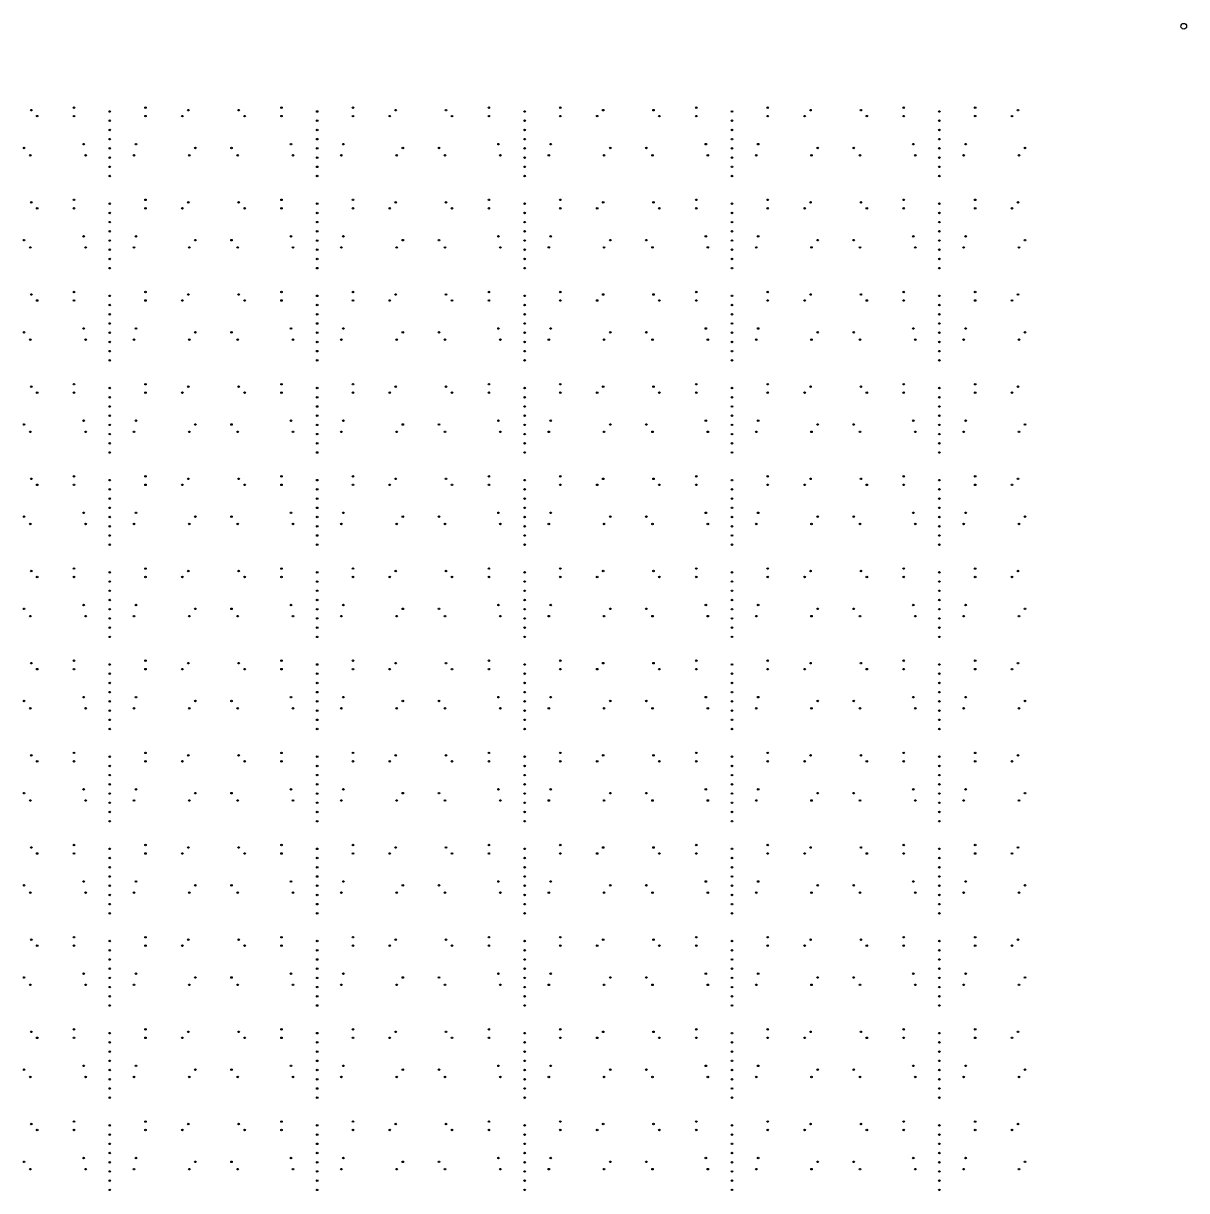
# Model space of a CAD drawing. Extents: x 50 to 173, y 50 to 173.
# Drawn here: x 112.1 to 172.6, y 111.9 to 172.6 of the extents above; entities that cross this region are included whole.
import ezdxf

# ---------------------------------------------------------------- set-up
doc = ezdxf.new("R2010")
doc.units = 0

msp = doc.modelspace()

# ---------------------------------------------------------------- linework, layer by layer
at = {"layer": '4H'}
msp.add_circle((172.4, 172.4), 0.15, dxfattribs=at)
at = {"layer": 'PET'}
for centre in [(114.733, 168.165), (118.446, 168.165), (125.511, 168.165), (129.224, 168.165), (136.29, 168.165), (140.002, 168.165), (147.068, 168.165), (150.781, 168.165), (157.847, 168.165), (161.559, 168.165), (112.508, 168.037), (112.817, 167.728), (114.733, 167.728), (116.589, 167.968), (116.589, 167.489), (118.446, 167.728), (120.362, 167.728), (120.671, 168.037), (123.286, 168.037), (123.595, 167.728), (125.511, 167.728), (127.368, 167.968), (127.368, 167.489), (129.224, 167.728), (131.14, 167.728), (131.449, 168.037), (134.065, 168.037), (134.374, 167.728), (136.29, 167.728), (138.146, 167.968), (138.146, 167.489), (140.002, 167.728), (141.919, 167.728), (142.228, 168.037), (144.843, 168.037), (145.152, 167.728), (147.068, 167.728), (148.925, 167.968), (148.925, 167.489), (150.781, 167.728), (152.697, 167.728), (153.006, 168.037), (155.621, 168.037), (155.931, 167.728), (157.847, 167.728), (159.703, 167.968), (159.703, 167.489), (161.559, 167.728), (163.475, 167.728), (163.785, 168.037), (116.589, 167.01), (127.368, 167.01), (138.146, 167.01), (148.925, 167.01), (159.703, 167.01), (115.23, 166.27), (116.589, 166.531), (117.949, 166.27), (126.008, 166.27), (127.368, 166.531), (128.727, 166.27), (136.787, 166.27), (138.146, 166.531), (139.505, 166.27), (147.565, 166.27), (148.925, 166.531), (150.284, 166.27), (158.344, 166.27), (159.703, 166.531), (161.062, 166.27), (112.138, 166.073), (112.457, 165.692), (115.332, 165.692), (116.589, 166.052), (117.847, 165.692), (120.721, 165.692), (121.04, 166.073), (122.916, 166.073), (123.236, 165.692), (126.11, 165.692), (127.368, 166.052), (128.625, 165.692), (131.499, 165.692), (131.819, 166.073), (133.695, 166.073), (134.014, 165.692), (136.889, 165.692), (138.146, 166.052), (139.404, 165.692), (142.278, 165.692), (142.597, 166.073), (144.473, 166.073), (144.793, 165.692), (147.667, 165.692), (148.925, 166.052), (150.182, 165.692), (153.056, 165.692), (153.376, 166.073), (155.252, 166.073), (155.571, 165.692), (158.446, 165.692), (159.703, 166.052), (160.96, 165.692), (163.835, 165.692), (164.154, 166.073), (116.589, 165.572), (116.589, 165.093), (127.368, 165.572), (127.368, 165.093), (138.146, 165.572), (138.146, 165.093), (148.925, 165.572), (148.925, 165.093), (159.703, 165.572), (159.703, 165.093), (116.589, 164.614), (127.368, 164.614), (138.146, 164.614), (148.925, 164.614), (159.703, 164.614), (112.508, 163.247), (114.733, 163.375), (118.446, 163.375), (120.671, 163.247), (123.286, 163.247), (125.511, 163.375), (129.224, 163.375), (131.449, 163.247), (134.065, 163.247), (136.29, 163.375), (140.002, 163.375), (142.228, 163.247), (144.843, 163.247), (147.068, 163.375), (150.781, 163.375), (153.006, 163.247), (155.621, 163.247), (157.847, 163.375), (161.559, 163.375), (163.785, 163.247), (112.817, 162.938), (114.733, 162.938), (116.589, 163.177), (116.589, 162.698), (118.446, 162.938), (120.362, 162.938), (123.595, 162.938), (125.511, 162.938), (127.368, 163.177), (127.368, 162.698), (129.224, 162.938), (131.14, 162.938), (134.374, 162.938), (136.29, 162.938), (138.146, 163.177), (138.146, 162.698), (140.002, 162.938), (141.919, 162.938), (145.152, 162.938), (147.068, 162.938), (148.925, 163.177), (148.925, 162.698), (150.781, 162.938), (152.697, 162.938), (155.931, 162.938), (157.847, 162.938), (159.703, 163.177), (159.703, 162.698), (161.559, 162.938), (163.475, 162.938), (116.589, 162.219), (127.368, 162.219), (138.146, 162.219), (148.925, 162.219), (159.703, 162.219), (115.23, 161.48), (116.589, 161.74), (117.949, 161.48), (126.008, 161.48), (127.368, 161.74), (128.727, 161.48), (136.787, 161.48), (138.146, 161.74), (139.505, 161.48), (147.565, 161.48), (148.925, 161.74), (150.284, 161.48), (158.344, 161.48), (159.703, 161.74), (161.062, 161.48), (112.138, 161.283), (112.457, 160.902), (115.332, 160.902), (116.589, 161.261), (116.589, 160.782), (117.847, 160.902), (120.721, 160.902), (121.04, 161.283), (122.916, 161.283), (123.236, 160.902), (126.11, 160.902), (127.368, 161.261), (127.368, 160.782), (128.625, 160.902), (131.499, 160.902), (131.819, 161.283), (133.695, 161.283), (134.014, 160.902), (136.889, 160.902), (138.146, 161.261), (138.146, 160.782), (139.404, 160.902), (142.278, 160.902), (142.597, 161.283), (144.473, 161.283), (144.793, 160.902), (147.667, 160.902), (148.925, 161.261), (148.925, 160.782), (150.182, 160.902), (153.056, 160.902), (153.376, 161.283), (155.252, 161.283), (155.571, 160.902), (158.446, 160.902), (159.703, 161.261), (159.703, 160.782), (160.96, 160.902), (163.835, 160.902), (164.154, 161.283), (116.589, 160.303), (127.368, 160.303), (138.146, 160.303), (148.925, 160.303), (159.703, 160.303), (116.589, 159.824), (127.368, 159.824), (138.146, 159.824), (148.925, 159.824), (159.703, 159.824), (112.508, 158.456), (114.733, 158.584), (116.589, 158.387), (118.446, 158.584), (120.671, 158.456), (123.286, 158.456), (125.511, 158.584), (127.368, 158.387), (129.224, 158.584), (131.449, 158.456), (134.065, 158.456), (136.29, 158.584), (138.146, 158.387), (140.002, 158.584), (142.228, 158.456), (144.843, 158.456), (147.068, 158.584), (148.925, 158.387), (150.781, 158.584), (153.006, 158.456), (155.621, 158.456), (157.847, 158.584), (159.703, 158.387), (161.559, 158.584), (163.785, 158.456), (112.817, 158.147), (114.733, 158.147), (116.589, 157.908), (118.446, 158.147), (120.362, 158.147), (123.595, 158.147), (125.511, 158.147), (127.368, 157.908), (129.224, 158.147), (131.14, 158.147), (134.374, 158.147), (136.29, 158.147), (138.146, 157.908), (140.002, 158.147), (141.919, 158.147), (145.152, 158.147), (147.068, 158.147), (148.925, 157.908), (150.781, 158.147), (152.697, 158.147), (155.931, 158.147), (157.847, 158.147), (159.703, 157.908), (161.559, 158.147), (163.475, 158.147), (116.589, 157.429), (127.368, 157.429), (138.146, 157.429), (148.925, 157.429), (159.703, 157.429), (115.23, 156.689), (116.589, 156.95), (117.949, 156.689), (126.008, 156.689), (127.368, 156.95), (128.727, 156.689), (136.787, 156.689), (138.146, 156.95), (139.505, 156.689), (147.565, 156.689), (148.925, 156.95), (150.284, 156.689), (158.344, 156.689), (159.703, 156.95), (161.062, 156.689), (112.138, 156.492), (112.457, 156.111), (115.332, 156.111), (116.589, 156.471), (116.589, 155.992), (117.847, 156.111), (120.721, 156.111), (121.04, 156.492), (122.916, 156.492), (123.236, 156.111), (126.11, 156.111), (127.368, 156.471), (127.368, 155.992), (128.625, 156.111), (131.499, 156.111), (131.819, 156.492), (133.695, 156.492), (134.014, 156.111), (136.889, 156.111), (138.146, 156.471), (138.146, 155.992), (139.404, 156.111), (142.278, 156.111), (142.597, 156.492), (144.473, 156.492), (144.793, 156.111), (147.667, 156.111), (148.925, 156.471), (148.925, 155.992), (150.182, 156.111), (153.056, 156.111), (153.376, 156.492), (155.252, 156.492), (155.571, 156.111), (158.446, 156.111), (159.703, 156.471), (159.703, 155.992), (160.96, 156.111), (163.835, 156.111), (164.154, 156.492), (116.589, 155.513), (127.368, 155.513), (138.146, 155.513), (148.925, 155.513), (159.703, 155.513), (116.589, 155.034), (127.368, 155.034), (138.146, 155.034), (148.925, 155.034), (159.703, 155.034), (112.508, 153.666), (114.733, 153.794), (116.589, 153.596), (118.446, 153.794), (120.671, 153.666), (123.286, 153.666), (125.511, 153.794), (127.368, 153.596), (129.224, 153.794), (131.449, 153.666), (134.065, 153.666), (136.29, 153.794), (138.146, 153.596), (140.002, 153.794), (142.228, 153.666), (144.843, 153.666), (147.068, 153.794), (148.925, 153.596), (150.781, 153.794), (153.006, 153.666), (155.621, 153.666), (157.847, 153.794), (159.703, 153.596), (161.559, 153.794), (163.785, 153.666), (112.817, 153.357), (114.733, 153.357), (116.589, 153.117), (118.446, 153.357), (120.362, 153.357), (123.595, 153.357), (125.511, 153.357), (127.368, 153.117), (129.224, 153.357), (131.14, 153.357), (134.374, 153.357), (136.29, 153.357), (138.146, 153.117), (140.002, 153.357), (141.919, 153.357), (145.152, 153.357), (147.068, 153.357), (148.925, 153.117), (150.781, 153.357), (152.697, 153.357), (155.931, 153.357), (157.847, 153.357), (159.703, 153.117), (161.559, 153.357), (163.475, 153.357), (116.589, 152.638), (127.368, 152.638), (138.146, 152.638), (148.925, 152.638), (159.703, 152.638), (112.138, 151.702), (115.23, 151.899), (116.589, 152.159), (116.589, 151.68), (117.949, 151.899), (121.04, 151.702), (122.916, 151.702), (126.008, 151.899), (127.368, 152.159), (127.368, 151.68), (128.727, 151.899), (131.819, 151.702), (133.695, 151.702), (136.787, 151.899), (138.146, 152.159), (138.146, 151.68), (139.505, 151.899), (142.597, 151.702), (144.473, 151.702), (147.565, 151.899), (148.925, 152.159), (148.925, 151.68), (150.284, 151.899), (153.376, 151.702), (155.252, 151.702), (158.344, 151.899), (159.703, 152.159), (159.703, 151.68), (161.062, 151.899), (164.154, 151.702), (112.457, 151.321), (115.332, 151.321), (116.589, 151.201), (117.847, 151.321), (120.721, 151.321), (123.236, 151.321), (126.11, 151.321), (127.368, 151.201), (128.625, 151.321), (131.499, 151.321), (134.014, 151.321), (136.889, 151.321), (138.146, 151.201), (139.404, 151.321), (142.278, 151.321), (144.793, 151.321), (147.667, 151.321), (148.925, 151.201), (150.182, 151.321), (153.056, 151.321), (155.571, 151.321), (158.446, 151.321), (159.703, 151.201), (160.96, 151.321), (163.835, 151.321), (116.589, 150.722), (127.368, 150.722), (138.146, 150.722), (148.925, 150.722), (159.703, 150.722), (116.589, 150.243), (127.368, 150.243), (138.146, 150.243), (148.925, 150.243), (159.703, 150.243), (112.508, 148.876), (114.733, 149.004), (116.589, 148.806), (118.446, 149.004), (120.671, 148.876), (123.286, 148.876), (125.511, 149.004), (127.368, 148.806), (129.224, 149.004), (131.449, 148.876), (134.065, 148.876), (136.29, 149.004), (138.146, 148.806), (140.002, 149.004), (142.228, 148.876), (144.843, 148.876), (147.068, 149.004), (148.925, 148.806), (150.781, 149.004), (153.006, 148.876), (155.621, 148.876), (157.847, 149.004), (159.703, 148.806), (161.559, 149.004), (163.785, 148.876), (112.817, 148.566), (114.733, 148.566), (116.589, 148.327), (118.446, 148.566), (120.362, 148.566), (123.595, 148.566), (125.511, 148.566), (127.368, 148.327), (129.224, 148.566), (131.14, 148.566), (134.374, 148.566), (136.29, 148.566), (138.146, 148.327), (140.002, 148.566), (141.919, 148.566), (145.152, 148.566), (147.068, 148.566), (148.925, 148.327), (150.781, 148.566), (152.697, 148.566), (155.931, 148.566), (157.847, 148.566), (159.703, 148.327), (161.559, 148.566), (163.475, 148.566), (116.589, 147.848), (127.368, 147.848), (138.146, 147.848), (148.925, 147.848), (159.703, 147.848), (112.138, 146.911), (115.23, 147.108), (116.589, 147.369), (116.589, 146.89), (117.949, 147.108), (121.04, 146.911), (122.916, 146.911), (126.008, 147.108), (127.368, 147.369), (127.368, 146.89), (128.727, 147.108), (131.819, 146.911), (133.695, 146.911), (136.787, 147.108), (138.146, 147.369), (138.146, 146.89), (139.505, 147.108), (142.597, 146.911), (144.473, 146.911), (147.565, 147.108), (148.925, 147.369), (148.925, 146.89), (150.284, 147.108), (153.376, 146.911), (155.252, 146.911), (158.344, 147.108), (159.703, 147.369), (159.703, 146.89), (161.062, 147.108), (164.154, 146.911), (112.457, 146.531), (115.332, 146.531), (116.589, 146.411), (117.847, 146.531), (120.721, 146.531), (123.236, 146.531), (126.11, 146.531), (127.368, 146.411), (128.625, 146.531), (131.499, 146.531), (134.014, 146.531), (136.889, 146.531), (138.146, 146.411), (139.404, 146.531), (142.278, 146.531), (144.793, 146.531), (147.667, 146.531), (148.925, 146.411), (150.182, 146.531), (153.056, 146.531), (155.571, 146.531), (158.446, 146.531), (159.703, 146.411), (160.96, 146.531), (163.835, 146.531), (116.589, 145.932), (127.368, 145.932), (138.146, 145.932), (148.925, 145.932), (159.703, 145.932), (116.589, 145.453), (127.368, 145.453), (138.146, 145.453), (148.925, 145.453), (159.703, 145.453), (112.508, 144.085), (114.733, 144.213), (116.589, 144.016), (118.446, 144.213), (120.671, 144.085), (123.286, 144.085), (125.511, 144.213), (127.368, 144.016), (129.224, 144.213), (131.449, 144.085), (134.065, 144.085), (136.29, 144.213), (138.146, 144.016), (140.002, 144.213), (142.228, 144.085), (144.843, 144.085), (147.068, 144.213), (148.925, 144.016), (150.781, 144.213), (153.006, 144.085), (155.621, 144.085), (157.847, 144.213), (159.703, 144.016), (161.559, 144.213), (163.785, 144.085), (112.817, 143.776), (114.733, 143.776), (116.589, 143.537), (118.446, 143.776), (120.362, 143.776), (123.595, 143.776), (125.511, 143.776), (127.368, 143.537), (129.224, 143.776), (131.14, 143.776), (134.374, 143.776), (136.29, 143.776), (138.146, 143.537), (140.002, 143.776), (141.919, 143.776), (145.152, 143.776), (147.068, 143.776), (148.925, 143.537), (150.781, 143.776), (152.697, 143.776), (155.931, 143.776), (157.847, 143.776), (159.703, 143.537), (161.559, 143.776), (163.475, 143.776), (116.589, 143.058), (116.589, 142.578), (127.368, 143.058), (127.368, 142.578), (138.146, 143.058), (138.146, 142.578), (148.925, 143.058), (148.925, 142.578), (159.703, 143.058), (159.703, 142.578), (112.138, 142.121), (115.23, 142.318), (116.589, 142.099), (117.949, 142.318), (121.04, 142.121), (122.916, 142.121), (126.008, 142.318), (127.368, 142.099), (128.727, 142.318), (131.819, 142.121), (133.695, 142.121), (136.787, 142.318), (138.146, 142.099), (139.505, 142.318), (142.597, 142.121), (144.473, 142.121), (147.565, 142.318), (148.925, 142.099), (150.284, 142.318), (153.376, 142.121), (155.252, 142.121), (158.344, 142.318), (159.703, 142.099), (161.062, 142.318), (164.154, 142.121), (112.457, 141.74), (115.332, 141.74), (116.589, 141.62), (117.847, 141.74), (120.721, 141.74), (123.236, 141.74), (126.11, 141.74), (127.368, 141.62), (128.625, 141.74), (131.499, 141.74), (134.014, 141.74), (136.889, 141.74), (138.146, 141.62), (139.404, 141.74), (142.278, 141.74), (144.793, 141.74), (147.667, 141.74), (148.925, 141.62), (150.182, 141.74), (153.056, 141.74), (155.571, 141.74), (158.446, 141.74), (159.703, 141.62), (160.96, 141.74), (163.835, 141.74), (116.589, 141.141), (127.368, 141.141), (138.146, 141.141), (148.925, 141.141), (159.703, 141.141), (116.589, 140.662), (127.368, 140.662), (138.146, 140.662), (148.925, 140.662), (159.703, 140.662), (112.508, 139.295), (112.817, 138.986), (114.733, 139.423), (114.733, 138.986), (116.589, 139.225), (118.446, 139.423), (118.446, 138.986), (120.362, 138.986), (120.671, 139.295), (123.286, 139.295), (123.595, 138.986), (125.511, 139.423), (125.511, 138.986), (127.368, 139.225), (129.224, 139.423), (129.224, 138.986), (131.14, 138.986), (131.449, 139.295), (134.065, 139.295), (134.374, 138.986), (136.29, 139.423), (136.29, 138.986), (138.146, 139.225), (140.002, 139.423), (140.002, 138.986), (141.919, 138.986), (142.228, 139.295), (144.843, 139.295), (145.152, 138.986), (147.068, 139.423), (147.068, 138.986), (148.925, 139.225), (150.781, 139.423), (150.781, 138.986), (152.697, 138.986), (153.006, 139.295), (155.621, 139.295), (155.931, 138.986), (157.847, 139.423), (157.847, 138.986), (159.703, 139.225), (161.559, 139.423), (161.559, 138.986), (163.475, 138.986), (163.785, 139.295), (116.589, 138.746), (127.368, 138.746), (138.146, 138.746), (148.925, 138.746), (159.703, 138.746), (116.589, 138.267), (116.589, 137.788), (127.368, 138.267), (127.368, 137.788), (138.146, 138.267), (138.146, 137.788), (148.925, 138.267), (148.925, 137.788), (159.703, 138.267), (159.703, 137.788), (112.138, 137.33), (115.23, 137.528), (116.589, 137.309), (117.949, 137.528), (121.04, 137.33), (122.916, 137.33), (126.008, 137.528), (127.368, 137.309), (128.727, 137.528), (131.819, 137.33), (133.695, 137.33), (136.787, 137.528), (138.146, 137.309), (139.505, 137.528), (142.597, 137.33), (144.473, 137.33), (147.565, 137.528), (148.925, 137.309), (150.284, 137.528), (153.376, 137.33), (155.252, 137.33), (158.344, 137.528), (159.703, 137.309), (161.062, 137.528), (164.154, 137.33), (112.457, 136.95), (115.332, 136.95), (116.589, 136.83), (117.847, 136.95), (120.721, 136.95), (123.236, 136.95), (126.11, 136.95), (127.368, 136.83), (128.625, 136.95), (131.499, 136.95), (134.014, 136.95), (136.889, 136.95), (138.146, 136.83), (139.404, 136.95), (142.278, 136.95), (144.793, 136.95), (147.667, 136.95), (148.925, 136.83), (150.182, 136.95), (153.056, 136.95), (155.571, 136.95), (158.446, 136.95), (159.703, 136.83), (160.96, 136.95), (163.835, 136.95), (116.589, 136.351), (127.368, 136.351), (138.146, 136.351), (148.925, 136.351), (159.703, 136.351), (116.589, 135.872), (127.368, 135.872), (138.146, 135.872), (148.925, 135.872), (159.703, 135.872), (112.508, 134.504), (112.817, 134.195), (114.733, 134.632), (114.733, 134.195), (116.589, 134.435), (118.446, 134.632), (118.446, 134.195), (120.362, 134.195), (120.671, 134.504), (123.286, 134.504), (123.595, 134.195), (125.511, 134.632), (125.511, 134.195), (127.368, 134.435), (129.224, 134.632), (129.224, 134.195), (131.14, 134.195), (131.449, 134.504), (134.065, 134.504), (134.374, 134.195), (136.29, 134.632), (136.29, 134.195), (138.146, 134.435), (140.002, 134.632), (140.002, 134.195), (141.919, 134.195), (142.228, 134.504), (144.843, 134.504), (145.152, 134.195), (147.068, 134.632), (147.068, 134.195), (148.925, 134.435), (150.781, 134.632), (150.781, 134.195), (152.697, 134.195), (153.006, 134.504), (155.621, 134.504), (155.931, 134.195), (157.847, 134.632), (157.847, 134.195), (159.703, 134.435), (161.559, 134.632), (161.559, 134.195), (163.475, 134.195), (163.785, 134.504), (116.589, 133.956), (116.589, 133.477), (127.368, 133.956), (127.368, 133.477), (138.146, 133.956), (138.146, 133.477), (148.925, 133.956), (148.925, 133.477), (159.703, 133.956), (159.703, 133.477), (116.589, 132.998), (127.368, 132.998), (138.146, 132.998), (148.925, 132.998), (159.703, 132.998), (112.138, 132.54), (115.23, 132.737), (116.589, 132.519), (117.949, 132.737), (121.04, 132.54), (122.916, 132.54), (126.008, 132.737), (127.368, 132.519), (128.727, 132.737), (131.819, 132.54), (133.695, 132.54), (136.787, 132.737), (138.146, 132.519), (139.505, 132.737), (142.597, 132.54), (144.473, 132.54), (147.565, 132.737), (148.925, 132.519), (150.284, 132.737), (153.376, 132.54), (155.252, 132.54), (158.344, 132.737), (159.703, 132.519), (161.062, 132.737), (164.154, 132.54), (112.457, 132.159), (115.332, 132.159), (116.589, 132.04), (117.847, 132.159), (120.721, 132.159), (123.236, 132.159), (126.11, 132.159), (127.368, 132.04), (128.625, 132.159), (131.499, 132.159), (134.014, 132.159), (136.889, 132.159), (138.146, 132.04), (139.404, 132.159), (142.278, 132.159), (144.793, 132.159), (147.667, 132.159), (148.925, 132.04), (150.182, 132.159), (153.056, 132.159), (155.571, 132.159), (158.446, 132.159), (159.703, 132.04), (160.96, 132.159), (163.835, 132.159), (116.589, 131.561), (116.589, 131.081), (127.368, 131.561), (127.368, 131.081), (138.146, 131.561), (138.146, 131.081), (148.925, 131.561), (148.925, 131.081), (159.703, 131.561), (159.703, 131.081), (114.733, 129.842), (118.446, 129.842), (125.511, 129.842), (129.224, 129.842), (136.29, 129.842), (140.002, 129.842), (147.068, 129.842), (150.781, 129.842), (157.847, 129.842), (161.559, 129.842), (112.508, 129.714), (112.817, 129.405), (114.733, 129.405), (116.589, 129.644), (118.446, 129.405), (120.362, 129.405), (120.671, 129.714), (123.286, 129.714), (123.595, 129.405), (125.511, 129.405), (127.368, 129.644), (129.224, 129.405), (131.14, 129.405), (131.449, 129.714), (134.065, 129.714), (134.374, 129.405), (136.29, 129.405), (138.146, 129.644), (140.002, 129.405), (141.919, 129.405), (142.228, 129.714), (144.843, 129.714), (145.152, 129.405), (147.068, 129.405), (148.925, 129.644), (150.781, 129.405), (152.697, 129.405), (153.006, 129.714), (155.621, 129.714), (155.931, 129.405), (157.847, 129.405), (159.703, 129.644), (161.559, 129.405), (163.475, 129.405), (163.785, 129.714), (116.589, 129.165), (116.589, 128.686), (127.368, 129.165), (127.368, 128.686), (138.146, 129.165), (138.146, 128.686), (148.925, 129.165), (148.925, 128.686), (159.703, 129.165), (159.703, 128.686), (116.589, 128.207), (127.368, 128.207), (138.146, 128.207), (148.925, 128.207), (159.703, 128.207), (112.138, 127.75), (115.23, 127.947), (116.589, 127.728), (117.949, 127.947), (121.04, 127.75), (122.916, 127.75), (126.008, 127.947), (127.368, 127.728), (128.727, 127.947), (131.819, 127.75), (133.695, 127.75), (136.787, 127.947), (138.146, 127.728), (139.505, 127.947), (142.597, 127.75), (144.473, 127.75), (147.565, 127.947), (148.925, 127.728), (150.284, 127.947), (153.376, 127.75), (155.252, 127.75), (158.344, 127.947), (159.703, 127.728), (161.062, 127.947), (164.154, 127.75), (112.457, 127.369), (115.332, 127.369), (116.589, 127.249), (117.847, 127.369), (120.721, 127.369), (123.236, 127.369), (126.11, 127.369), (127.368, 127.249), (128.625, 127.369), (131.499, 127.369), (134.014, 127.369), (136.889, 127.369), (138.146, 127.249), (139.404, 127.369), (142.278, 127.369), (144.793, 127.369), (147.667, 127.369), (148.925, 127.249), (150.182, 127.369), (153.056, 127.369), (155.571, 127.369), (158.446, 127.369), (159.703, 127.249), (160.96, 127.369), (163.835, 127.369), (116.589, 126.77), (116.589, 126.291), (127.368, 126.77), (127.368, 126.291), (138.146, 126.77), (138.146, 126.291), (148.925, 126.77), (148.925, 126.291), (159.703, 126.77), (159.703, 126.291), (114.733, 125.052), (118.446, 125.052), (125.511, 125.052), (129.224, 125.052), (136.29, 125.052), (140.002, 125.052), (147.068, 125.052), (150.781, 125.052), (157.847, 125.052), (161.559, 125.052), (112.508, 124.923), (112.817, 124.614), (114.733, 124.614), (116.589, 124.854), (116.589, 124.375), (118.446, 124.614), (120.362, 124.614), (120.671, 124.923), (123.286, 124.923), (123.595, 124.614), (125.511, 124.614), (127.368, 124.854), (127.368, 124.375), (129.224, 124.614), (131.14, 124.614), (131.449, 124.923), (134.065, 124.923), (134.374, 124.614), (136.29, 124.614), (138.146, 124.854), (138.146, 124.375), (140.002, 124.614), (141.919, 124.614), (142.228, 124.923), (144.843, 124.923), (145.152, 124.614), (147.068, 124.614), (148.925, 124.854), (148.925, 124.375), (150.781, 124.614), (152.697, 124.614), (153.006, 124.923), (155.621, 124.923), (155.931, 124.614), (157.847, 124.614), (159.703, 124.854), (159.703, 124.375), (161.559, 124.614), (163.475, 124.614), (163.785, 124.923), (116.589, 123.896), (127.368, 123.896), (138.146, 123.896), (148.925, 123.896), (159.703, 123.896), (115.23, 123.156), (116.589, 123.417), (117.949, 123.156), (126.008, 123.156), (127.368, 123.417), (128.727, 123.156), (136.787, 123.156), (138.146, 123.417), (139.505, 123.156), (147.565, 123.156), (148.925, 123.417), (150.284, 123.156), (158.344, 123.156), (159.703, 123.417), (161.062, 123.156), (112.138, 122.959), (112.457, 122.578), (115.332, 122.578), (116.589, 122.938), (117.847, 122.578), (120.721, 122.578), (121.04, 122.959), (122.916, 122.959), (123.236, 122.578), (126.11, 122.578), (127.368, 122.938), (128.625, 122.578), (131.499, 122.578), (131.819, 122.959), (133.695, 122.959), (134.014, 122.578), (136.889, 122.578), (138.146, 122.938), (139.404, 122.578), (142.278, 122.578), (142.597, 122.959), (144.473, 122.959), (144.793, 122.578), (147.667, 122.578), (148.925, 122.938), (150.182, 122.578), (153.056, 122.578), (153.376, 122.959), (155.252, 122.959), (155.571, 122.578), (158.446, 122.578), (159.703, 122.938), (160.96, 122.578), (163.835, 122.578), (164.154, 122.959), (116.589, 122.459), (116.589, 121.98), (127.368, 122.459), (127.368, 121.98), (138.146, 122.459), (138.146, 121.98), (148.925, 122.459), (148.925, 121.98), (159.703, 122.459), (159.703, 121.98), (116.589, 121.501), (127.368, 121.501), (138.146, 121.501), (148.925, 121.501), (159.703, 121.501), (112.508, 120.133), (114.733, 120.261), (118.446, 120.261), (120.671, 120.133), (123.286, 120.133), (125.511, 120.261), (129.224, 120.261), (131.449, 120.133), (134.065, 120.133), (136.29, 120.261), (140.002, 120.261), (142.228, 120.133), (144.843, 120.133), (147.068, 120.261), (150.781, 120.261), (153.006, 120.133), (155.621, 120.133), (157.847, 120.261), (161.559, 120.261), (163.785, 120.133), (112.817, 119.824), (114.733, 119.824), (116.589, 120.063), (116.589, 119.584), (118.446, 119.824), (120.362, 119.824), (123.595, 119.824), (125.511, 119.824), (127.368, 120.063), (127.368, 119.584), (129.224, 119.824), (131.14, 119.824), (134.374, 119.824), (136.29, 119.824), (138.146, 120.063), (138.146, 119.584), (140.002, 119.824), (141.919, 119.824), (145.152, 119.824), (147.068, 119.824), (148.925, 120.063), (148.925, 119.584), (150.781, 119.824), (152.697, 119.824), (155.931, 119.824), (157.847, 119.824), (159.703, 120.063), (159.703, 119.584), (161.559, 119.824), (163.475, 119.824), (116.589, 119.105), (127.368, 119.105), (138.146, 119.105), (148.925, 119.105), (159.703, 119.105), (115.23, 118.366), (116.589, 118.626), (117.949, 118.366), (126.008, 118.366), (127.368, 118.626), (128.727, 118.366), (136.787, 118.366), (138.146, 118.626), (139.505, 118.366), (147.565, 118.366), (148.925, 118.626), (150.284, 118.366), (158.344, 118.366), (159.703, 118.626), (161.062, 118.366), (112.138, 118.169), (112.457, 117.788), (115.332, 117.788), (116.589, 118.147), (117.847, 117.788), (120.721, 117.788), (121.04, 118.169), (122.916, 118.169), (123.236, 117.788), (126.11, 117.788), (127.368, 118.147), (128.625, 117.788), (131.499, 117.788), (131.819, 118.169), (133.695, 118.169), (134.014, 117.788), (136.889, 117.788), (138.146, 118.147), (139.404, 117.788), (142.278, 117.788), (142.597, 118.169), (144.473, 118.169), (144.793, 117.788), (147.667, 117.788), (148.925, 118.147), (150.182, 117.788), (153.056, 117.788), (153.376, 118.169), (155.252, 118.169), (155.571, 117.788), (158.446, 117.788), (159.703, 118.147), (160.96, 117.788), (163.835, 117.788), (164.154, 118.169), (116.589, 117.668), (116.589, 117.189), (127.368, 117.668), (127.368, 117.189), (138.146, 117.668), (138.146, 117.189), (148.925, 117.668), (148.925, 117.189), (159.703, 117.668), (159.703, 117.189), (116.589, 116.71), (127.368, 116.71), (138.146, 116.71), (148.925, 116.71), (159.703, 116.71), (112.508, 115.343), (114.733, 115.471), (116.589, 115.273), (118.446, 115.471), (120.671, 115.343), (123.286, 115.343), (125.511, 115.471), (127.368, 115.273), (129.224, 115.471), (131.449, 115.343), (134.065, 115.343), (136.29, 115.471), (138.146, 115.273), (140.002, 115.471), (142.228, 115.343), (144.843, 115.343), (147.068, 115.471), (148.925, 115.273), (150.781, 115.471), (153.006, 115.343), (155.621, 115.343), (157.847, 115.471), (159.703, 115.273), (161.559, 115.471), (163.785, 115.343), (112.817, 115.034), (114.733, 115.034), (116.589, 114.794), (118.446, 115.034), (120.362, 115.034), (123.595, 115.034), (125.511, 115.034), (127.368, 114.794), (129.224, 115.034), (131.14, 115.034), (134.374, 115.034), (136.29, 115.034), (138.146, 114.794), (140.002, 115.034), (141.919, 115.034), (145.152, 115.034), (147.068, 115.034), (148.925, 114.794), (150.781, 115.034), (152.697, 115.034), (155.931, 115.034), (157.847, 115.034), (159.703, 114.794), (161.559, 115.034), (163.475, 115.034), (116.589, 114.315), (127.368, 114.315), (138.146, 114.315), (148.925, 114.315), (159.703, 114.315), (115.23, 113.576), (116.589, 113.836), (117.949, 113.576), (126.008, 113.576), (127.368, 113.836), (128.727, 113.576), (136.787, 113.576), (138.146, 113.836), (139.505, 113.576), (147.565, 113.576), (148.925, 113.836), (150.284, 113.576), (158.344, 113.576), (159.703, 113.836), (161.062, 113.576), (112.138, 113.378), (112.457, 112.998), (115.332, 112.998), (116.589, 113.357), (116.589, 112.878), (117.847, 112.998), (120.721, 112.998), (121.04, 113.378), (122.916, 113.378), (123.236, 112.998), (126.11, 112.998), (127.368, 113.357), (127.368, 112.878), (128.625, 112.998), (131.499, 112.998), (131.819, 113.378), (133.695, 113.378), (134.014, 112.998), (136.889, 112.998), (138.146, 113.357), (138.146, 112.878), (139.404, 112.998), (142.278, 112.998), (142.597, 113.378), (144.473, 113.378), (144.793, 112.998), (147.667, 112.998), (148.925, 113.357), (148.925, 112.878), (150.182, 112.998), (153.056, 112.998), (153.376, 113.378), (155.252, 113.378), (155.571, 112.998), (158.446, 112.998), (159.703, 113.357), (159.703, 112.878), (160.96, 112.998), (163.835, 112.998), (164.154, 113.378), (116.589, 112.399), (127.368, 112.399), (138.146, 112.399), (148.925, 112.399), (159.703, 112.399), (116.589, 111.92), (127.368, 111.92), (138.146, 111.92), (148.925, 111.92), (159.703, 111.92)]:
    msp.add_circle(centre, 0.005, dxfattribs=at)
at = {"layer": 'V5'}
for centre in [(112.508, 168.037), (114.733, 168.165), (118.446, 168.165), (120.671, 168.037), (123.286, 168.037), (125.511, 168.165), (129.224, 168.165), (131.449, 168.037), (134.065, 168.037), (136.29, 168.165), (140.002, 168.165), (142.228, 168.037), (144.843, 168.037), (147.068, 168.165), (150.781, 168.165), (153.006, 168.037), (155.621, 168.037), (157.847, 168.165), (161.559, 168.165), (163.785, 168.037), (112.817, 167.728), (114.733, 167.728), (116.589, 167.968), (116.589, 167.489), (118.446, 167.728), (120.362, 167.728), (123.595, 167.728), (125.511, 167.728), (127.368, 167.968), (127.368, 167.489), (129.224, 167.728), (131.14, 167.728), (134.374, 167.728), (136.29, 167.728), (138.146, 167.968), (138.146, 167.489), (140.002, 167.728), (141.919, 167.728), (145.152, 167.728), (147.068, 167.728), (148.925, 167.968), (148.925, 167.489), (150.781, 167.728), (152.697, 167.728), (155.931, 167.728), (157.847, 167.728), (159.703, 167.968), (159.703, 167.489), (161.559, 167.728), (163.475, 167.728), (116.589, 167.01), (127.368, 167.01), (138.146, 167.01), (148.925, 167.01), (159.703, 167.01), (115.23, 166.27), (116.589, 166.531), (117.949, 166.27), (126.008, 166.27), (127.368, 166.531), (128.727, 166.27), (136.787, 166.27), (138.146, 166.531), (139.505, 166.27), (147.565, 166.27), (148.925, 166.531), (150.284, 166.27), (158.344, 166.27), (159.703, 166.531), (161.062, 166.27), (112.138, 166.073), (112.457, 165.692), (115.332, 165.692), (116.589, 166.052), (117.847, 165.692), (120.721, 165.692), (121.04, 166.073), (122.916, 166.073), (123.236, 165.692), (126.11, 165.692), (127.368, 166.052), (128.625, 165.692), (131.499, 165.692), (131.819, 166.073), (133.695, 166.073), (134.014, 165.692), (136.889, 165.692), (138.146, 166.052), (139.404, 165.692), (142.278, 165.692), (142.597, 166.073), (144.473, 166.073), (144.793, 165.692), (147.667, 165.692), (148.925, 166.052), (150.182, 165.692), (153.056, 165.692), (153.376, 166.073), (155.252, 166.073), (155.571, 165.692), (158.446, 165.692), (159.703, 166.052), (160.96, 165.692), (163.835, 165.692), (164.154, 166.073), (116.589, 165.572), (116.589, 165.093), (127.368, 165.572), (127.368, 165.093), (138.146, 165.572), (138.146, 165.093), (148.925, 165.572), (148.925, 165.093), (159.703, 165.572), (159.703, 165.093), (116.589, 164.614), (127.368, 164.614), (138.146, 164.614), (148.925, 164.614), (159.703, 164.614), (112.508, 163.247), (114.733, 163.375), (116.589, 163.177), (118.446, 163.375), (120.671, 163.247), (123.286, 163.247), (125.511, 163.375), (127.368, 163.177), (129.224, 163.375), (131.449, 163.247), (134.065, 163.247), (136.29, 163.375), (138.146, 163.177), (140.002, 163.375), (142.228, 163.247), (144.843, 163.247), (147.068, 163.375), (148.925, 163.177), (150.781, 163.375), (153.006, 163.247), (155.621, 163.247), (157.847, 163.375), (159.703, 163.177), (161.559, 163.375), (163.785, 163.247), (112.817, 162.938), (114.733, 162.938), (116.589, 162.698), (118.446, 162.938), (120.362, 162.938), (123.595, 162.938), (125.511, 162.938), (127.368, 162.698), (129.224, 162.938), (131.14, 162.938), (134.374, 162.938), (136.29, 162.938), (138.146, 162.698), (140.002, 162.938), (141.919, 162.938), (145.152, 162.938), (147.068, 162.938), (148.925, 162.698), (150.781, 162.938), (152.697, 162.938), (155.931, 162.938), (157.847, 162.938), (159.703, 162.698), (161.559, 162.938), (163.475, 162.938), (116.589, 162.219), (127.368, 162.219), (138.146, 162.219), (148.925, 162.219), (159.703, 162.219), (115.23, 161.48), (116.589, 161.74), (117.949, 161.48), (126.008, 161.48), (127.368, 161.74), (128.727, 161.48), (136.787, 161.48), (138.146, 161.74), (139.505, 161.48), (147.565, 161.48), (148.925, 161.74), (150.284, 161.48), (158.344, 161.48), (159.703, 161.74), (161.062, 161.48), (112.138, 161.283), (112.457, 160.902), (115.332, 160.902), (116.589, 161.261), (116.589, 160.782), (117.847, 160.902), (120.721, 160.902), (121.04, 161.283), (122.916, 161.283), (123.236, 160.902), (126.11, 160.902), (127.368, 161.261), (127.368, 160.782), (128.625, 160.902), (131.499, 160.902), (131.819, 161.283), (133.695, 161.283), (134.014, 160.902), (136.889, 160.902), (138.146, 161.261), (138.146, 160.782), (139.404, 160.902), (142.278, 160.902), (142.597, 161.283), (144.473, 161.283), (144.793, 160.902), (147.667, 160.902), (148.925, 161.261), (148.925, 160.782), (150.182, 160.902), (153.056, 160.902), (153.376, 161.283), (155.252, 161.283), (155.571, 160.902), (158.446, 160.902), (159.703, 161.261), (159.703, 160.782), (160.96, 160.902), (163.835, 160.902), (164.154, 161.283), (116.589, 160.303), (127.368, 160.303), (138.146, 160.303), (148.925, 160.303), (159.703, 160.303), (116.589, 159.824), (127.368, 159.824), (138.146, 159.824), (148.925, 159.824), (159.703, 159.824), (112.508, 158.456), (114.733, 158.584), (116.589, 158.387), (118.446, 158.584), (120.671, 158.456), (123.286, 158.456), (125.511, 158.584), (127.368, 158.387), (129.224, 158.584), (131.449, 158.456), (134.065, 158.456), (136.29, 158.584), (138.146, 158.387), (140.002, 158.584), (142.228, 158.456), (144.843, 158.456), (147.068, 158.584), (148.925, 158.387), (150.781, 158.584), (153.006, 158.456), (155.621, 158.456), (157.847, 158.584), (159.703, 158.387), (161.559, 158.584), (163.785, 158.456), (112.817, 158.147), (114.733, 158.147), (116.589, 157.908), (118.446, 158.147), (120.362, 158.147), (123.595, 158.147), (125.511, 158.147), (127.368, 157.908), (129.224, 158.147), (131.14, 158.147), (134.374, 158.147), (136.29, 158.147), (138.146, 157.908), (140.002, 158.147), (141.919, 158.147), (145.152, 158.147), (147.068, 158.147), (148.925, 157.908), (150.781, 158.147), (152.697, 158.147), (155.931, 158.147), (157.847, 158.147), (159.703, 157.908), (161.559, 158.147), (163.475, 158.147), (116.589, 157.429), (127.368, 157.429), (138.146, 157.429), (148.925, 157.429), (159.703, 157.429), (112.138, 156.492), (115.23, 156.689), (116.589, 156.95), (117.949, 156.689), (121.04, 156.492), (122.916, 156.492), (126.008, 156.689), (127.368, 156.95), (128.727, 156.689), (131.819, 156.492), (133.695, 156.492), (136.787, 156.689), (138.146, 156.95), (139.505, 156.689), (142.597, 156.492), (144.473, 156.492), (147.565, 156.689), (148.925, 156.95), (150.284, 156.689), (153.376, 156.492), (155.252, 156.492), (158.344, 156.689), (159.703, 156.95), (161.062, 156.689), (164.154, 156.492), (112.457, 156.111), (115.332, 156.111), (116.589, 156.471), (116.589, 155.992), (117.847, 156.111), (120.721, 156.111), (123.236, 156.111), (126.11, 156.111), (127.368, 156.471), (127.368, 155.992), (128.625, 156.111), (131.499, 156.111), (134.014, 156.111), (136.889, 156.111), (138.146, 156.471), (138.146, 155.992), (139.404, 156.111), (142.278, 156.111), (144.793, 156.111), (147.667, 156.111), (148.925, 156.471), (148.925, 155.992), (150.182, 156.111), (153.056, 156.111), (155.571, 156.111), (158.446, 156.111), (159.703, 156.471), (159.703, 155.992), (160.96, 156.111), (163.835, 156.111), (116.589, 155.513), (127.368, 155.513), (138.146, 155.513), (148.925, 155.513), (159.703, 155.513), (116.589, 155.034), (127.368, 155.034), (138.146, 155.034), (148.925, 155.034), (159.703, 155.034), (112.508, 153.666), (114.733, 153.794), (116.589, 153.596), (118.446, 153.794), (120.671, 153.666), (123.286, 153.666), (125.511, 153.794), (127.368, 153.596), (129.224, 153.794), (131.449, 153.666), (134.065, 153.666), (136.29, 153.794), (138.146, 153.596), (140.002, 153.794), (142.228, 153.666), (144.843, 153.666), (147.068, 153.794), (148.925, 153.596), (150.781, 153.794), (153.006, 153.666), (155.621, 153.666), (157.847, 153.794), (159.703, 153.596), (161.559, 153.794), (163.785, 153.666), (112.817, 153.357), (114.733, 153.357), (116.589, 153.117), (118.446, 153.357), (120.362, 153.357), (123.595, 153.357), (125.511, 153.357), (127.368, 153.117), (129.224, 153.357), (131.14, 153.357), (134.374, 153.357), (136.29, 153.357), (138.146, 153.117), (140.002, 153.357), (141.919, 153.357), (145.152, 153.357), (147.068, 153.357), (148.925, 153.117), (150.781, 153.357), (152.697, 153.357), (155.931, 153.357), (157.847, 153.357), (159.703, 153.117), (161.559, 153.357), (163.475, 153.357), (116.589, 152.638), (127.368, 152.638), (138.146, 152.638), (148.925, 152.638), (159.703, 152.638), (112.138, 151.702), (115.23, 151.899), (116.589, 152.159), (116.589, 151.68), (117.949, 151.899), (121.04, 151.702), (122.916, 151.702), (126.008, 151.899), (127.368, 152.159), (127.368, 151.68), (128.727, 151.899), (131.819, 151.702), (133.695, 151.702), (136.787, 151.899), (138.146, 152.159), (138.146, 151.68), (139.505, 151.899), (142.597, 151.702), (144.473, 151.702), (147.565, 151.899), (148.925, 152.159), (148.925, 151.68), (150.284, 151.899), (153.376, 151.702), (155.252, 151.702), (158.344, 151.899), (159.703, 152.159), (159.703, 151.68), (161.062, 151.899), (164.154, 151.702), (112.457, 151.321), (115.332, 151.321), (116.589, 151.201), (117.847, 151.321), (120.721, 151.321), (123.236, 151.321), (126.11, 151.321), (127.368, 151.201), (128.625, 151.321), (131.499, 151.321), (134.014, 151.321), (136.889, 151.321), (138.146, 151.201), (139.404, 151.321), (142.278, 151.321), (144.793, 151.321), (147.667, 151.321), (148.925, 151.201), (150.182, 151.321), (153.056, 151.321), (155.571, 151.321), (158.446, 151.321), (159.703, 151.201), (160.96, 151.321), (163.835, 151.321), (116.589, 150.722), (127.368, 150.722), (138.146, 150.722), (148.925, 150.722), (159.703, 150.722), (116.589, 150.243), (127.368, 150.243), (138.146, 150.243), (148.925, 150.243), (159.703, 150.243), (112.508, 148.876), (114.733, 149.004), (116.589, 148.806), (118.446, 149.004), (120.671, 148.876), (123.286, 148.876), (125.511, 149.004), (127.368, 148.806), (129.224, 149.004), (131.449, 148.876), (134.065, 148.876), (136.29, 149.004), (138.146, 148.806), (140.002, 149.004), (142.228, 148.876), (144.843, 148.876), (147.068, 149.004), (148.925, 148.806), (150.781, 149.004), (153.006, 148.876), (155.621, 148.876), (157.847, 149.004), (159.703, 148.806), (161.559, 149.004), (163.785, 148.876), (112.817, 148.566), (114.733, 148.566), (116.589, 148.327), (118.446, 148.566), (120.362, 148.566), (123.595, 148.566), (125.511, 148.566), (127.368, 148.327), (129.224, 148.566), (131.14, 148.566), (134.374, 148.566), (136.29, 148.566), (138.146, 148.327), (140.002, 148.566), (141.919, 148.566), (145.152, 148.566), (147.068, 148.566), (148.925, 148.327), (150.781, 148.566), (152.697, 148.566), (155.931, 148.566), (157.847, 148.566), (159.703, 148.327), (161.559, 148.566), (163.475, 148.566), (116.589, 147.848), (127.368, 147.848), (138.146, 147.848), (148.925, 147.848), (159.703, 147.848), (112.138, 146.911), (115.23, 147.108), (116.589, 147.369), (116.589, 146.89), (117.949, 147.108), (121.04, 146.911), (122.916, 146.911), (126.008, 147.108), (127.368, 147.369), (127.368, 146.89), (128.727, 147.108), (131.819, 146.911), (133.695, 146.911), (136.787, 147.108), (138.146, 147.369), (138.146, 146.89), (139.505, 147.108), (142.597, 146.911), (144.473, 146.911), (147.565, 147.108), (148.925, 147.369), (148.925, 146.89), (150.284, 147.108), (153.376, 146.911), (155.252, 146.911), (158.344, 147.108), (159.703, 147.369), (159.703, 146.89), (161.062, 147.108), (164.154, 146.911), (112.457, 146.531), (115.332, 146.531), (116.589, 146.411), (117.847, 146.531), (120.721, 146.531), (123.236, 146.531), (126.11, 146.531), (127.368, 146.411), (128.625, 146.531), (131.499, 146.531), (134.014, 146.531), (136.889, 146.531), (138.146, 146.411), (139.404, 146.531), (142.278, 146.531), (144.793, 146.531), (147.667, 146.531), (148.925, 146.411), (150.182, 146.531), (153.056, 146.531), (155.571, 146.531), (158.446, 146.531), (159.703, 146.411), (160.96, 146.531), (163.835, 146.531), (116.589, 145.932), (127.368, 145.932), (138.146, 145.932), (148.925, 145.932), (159.703, 145.932), (116.589, 145.453), (127.368, 145.453), (138.146, 145.453), (148.925, 145.453), (159.703, 145.453), (112.508, 144.085), (112.817, 143.776), (114.733, 144.213), (114.733, 143.776), (116.589, 144.016), (118.446, 144.213), (118.446, 143.776), (120.362, 143.776), (120.671, 144.085), (123.286, 144.085), (123.595, 143.776), (125.511, 144.213), (125.511, 143.776), (127.368, 144.016), (129.224, 144.213), (129.224, 143.776), (131.14, 143.776), (131.449, 144.085), (134.065, 144.085), (134.374, 143.776), (136.29, 144.213), (136.29, 143.776), (138.146, 144.016), (140.002, 144.213), (140.002, 143.776), (141.919, 143.776), (142.228, 144.085), (144.843, 144.085), (145.152, 143.776), (147.068, 144.213), (147.068, 143.776), (148.925, 144.016), (150.781, 144.213), (150.781, 143.776), (152.697, 143.776), (153.006, 144.085), (155.621, 144.085), (155.931, 143.776), (157.847, 144.213), (157.847, 143.776), (159.703, 144.016), (161.559, 144.213), (161.559, 143.776), (163.475, 143.776), (163.785, 144.085), (116.589, 143.537), (127.368, 143.537), (138.146, 143.537), (148.925, 143.537), (159.703, 143.537), (116.589, 143.058), (116.589, 142.578), (127.368, 143.058), (127.368, 142.578), (138.146, 143.058), (138.146, 142.578), (148.925, 143.058), (148.925, 142.578), (159.703, 143.058), (159.703, 142.578), (112.138, 142.121), (115.23, 142.318), (116.589, 142.099), (117.949, 142.318), (121.04, 142.121), (122.916, 142.121), (126.008, 142.318), (127.368, 142.099), (128.727, 142.318), (131.819, 142.121), (133.695, 142.121), (136.787, 142.318), (138.146, 142.099), (139.505, 142.318), (142.597, 142.121), (144.473, 142.121), (147.565, 142.318), (148.925, 142.099), (150.284, 142.318), (153.376, 142.121), (155.252, 142.121), (158.344, 142.318), (159.703, 142.099), (161.062, 142.318), (164.154, 142.121), (112.457, 141.74), (115.332, 141.74), (116.589, 141.62), (117.847, 141.74), (120.721, 141.74), (123.236, 141.74), (126.11, 141.74), (127.368, 141.62), (128.625, 141.74), (131.499, 141.74), (134.014, 141.74), (136.889, 141.74), (138.146, 141.62), (139.404, 141.74), (142.278, 141.74), (144.793, 141.74), (147.667, 141.74), (148.925, 141.62), (150.182, 141.74), (153.056, 141.74), (155.571, 141.74), (158.446, 141.74), (159.703, 141.62), (160.96, 141.74), (163.835, 141.74), (116.589, 141.141), (127.368, 141.141), (138.146, 141.141), (148.925, 141.141), (159.703, 141.141), (116.589, 140.662), (127.368, 140.662), (138.146, 140.662), (148.925, 140.662), (159.703, 140.662), (112.508, 139.295), (112.817, 138.986), (114.733, 139.423), (114.733, 138.986), (116.589, 139.225), (118.446, 139.423), (118.446, 138.986), (120.362, 138.986), (120.671, 139.295), (123.286, 139.295), (123.595, 138.986), (125.511, 139.423), (125.511, 138.986), (127.368, 139.225), (129.224, 139.423), (129.224, 138.986), (131.14, 138.986), (131.449, 139.295), (134.065, 139.295), (134.374, 138.986), (136.29, 139.423), (136.29, 138.986), (138.146, 139.225), (140.002, 139.423), (140.002, 138.986), (141.919, 138.986), (142.228, 139.295), (144.843, 139.295), (145.152, 138.986), (147.068, 139.423), (147.068, 138.986), (148.925, 139.225), (150.781, 139.423), (150.781, 138.986), (152.697, 138.986), (153.006, 139.295), (155.621, 139.295), (155.931, 138.986), (157.847, 139.423), (157.847, 138.986), (159.703, 139.225), (161.559, 139.423), (161.559, 138.986), (163.475, 138.986), (163.785, 139.295), (116.589, 138.746), (127.368, 138.746), (138.146, 138.746), (148.925, 138.746), (159.703, 138.746), (116.589, 138.267), (116.589, 137.788), (127.368, 138.267), (127.368, 137.788), (138.146, 138.267), (138.146, 137.788), (148.925, 138.267), (148.925, 137.788), (159.703, 138.267), (159.703, 137.788), (112.138, 137.33), (115.23, 137.528), (116.589, 137.309), (117.949, 137.528), (121.04, 137.33), (122.916, 137.33), (126.008, 137.528), (127.368, 137.309), (128.727, 137.528), (131.819, 137.33), (133.695, 137.33), (136.787, 137.528), (138.146, 137.309), (139.505, 137.528), (142.597, 137.33), (144.473, 137.33), (147.565, 137.528), (148.925, 137.309), (150.284, 137.528), (153.376, 137.33), (155.252, 137.33), (158.344, 137.528), (159.703, 137.309), (161.062, 137.528), (164.154, 137.33), (112.457, 136.95), (115.332, 136.95), (116.589, 136.83), (117.847, 136.95), (120.721, 136.95), (123.236, 136.95), (126.11, 136.95), (127.368, 136.83), (128.625, 136.95), (131.499, 136.95), (134.014, 136.95), (136.889, 136.95), (138.146, 136.83), (139.404, 136.95), (142.278, 136.95), (144.793, 136.95), (147.667, 136.95), (148.925, 136.83), (150.182, 136.95), (153.056, 136.95), (155.571, 136.95), (158.446, 136.95), (159.703, 136.83), (160.96, 136.95), (163.835, 136.95), (116.589, 136.351), (116.589, 135.872), (127.368, 136.351), (127.368, 135.872), (138.146, 136.351), (138.146, 135.872), (148.925, 136.351), (148.925, 135.872), (159.703, 136.351), (159.703, 135.872), (112.508, 134.504), (112.817, 134.195), (114.733, 134.632), (114.733, 134.195), (116.589, 134.435), (118.446, 134.632), (118.446, 134.195), (120.362, 134.195), (120.671, 134.504), (123.286, 134.504), (123.595, 134.195), (125.511, 134.632), (125.511, 134.195), (127.368, 134.435), (129.224, 134.632), (129.224, 134.195), (131.14, 134.195), (131.449, 134.504), (134.065, 134.504), (134.374, 134.195), (136.29, 134.632), (136.29, 134.195), (138.146, 134.435), (140.002, 134.632), (140.002, 134.195), (141.919, 134.195), (142.228, 134.504), (144.843, 134.504), (145.152, 134.195), (147.068, 134.632), (147.068, 134.195), (148.925, 134.435), (150.781, 134.632), (150.781, 134.195), (152.697, 134.195), (153.006, 134.504), (155.621, 134.504), (155.931, 134.195), (157.847, 134.632), (157.847, 134.195), (159.703, 134.435), (161.559, 134.632), (161.559, 134.195), (163.475, 134.195), (163.785, 134.504), (116.589, 133.956), (116.589, 133.477), (127.368, 133.956), (127.368, 133.477), (138.146, 133.956), (138.146, 133.477), (148.925, 133.956), (148.925, 133.477), (159.703, 133.956), (159.703, 133.477), (116.589, 132.998), (127.368, 132.998), (138.146, 132.998), (148.925, 132.998), (159.703, 132.998), (112.138, 132.54), (115.23, 132.737), (116.589, 132.519), (117.949, 132.737), (121.04, 132.54), (122.916, 132.54), (126.008, 132.737), (127.368, 132.519), (128.727, 132.737), (131.819, 132.54), (133.695, 132.54), (136.787, 132.737), (138.146, 132.519), (139.505, 132.737), (142.597, 132.54), (144.473, 132.54), (147.565, 132.737), (148.925, 132.519), (150.284, 132.737), (153.376, 132.54), (155.252, 132.54), (158.344, 132.737), (159.703, 132.519), (161.062, 132.737), (164.154, 132.54), (112.457, 132.159), (115.332, 132.159), (116.589, 132.04), (117.847, 132.159), (120.721, 132.159), (123.236, 132.159), (126.11, 132.159), (127.368, 132.04), (128.625, 132.159), (131.499, 132.159), (134.014, 132.159), (136.889, 132.159), (138.146, 132.04), (139.404, 132.159), (142.278, 132.159), (144.793, 132.159), (147.667, 132.159), (148.925, 132.04), (150.182, 132.159), (153.056, 132.159), (155.571, 132.159), (158.446, 132.159), (159.703, 132.04), (160.96, 132.159), (163.835, 132.159), (116.589, 131.561), (116.589, 131.081), (127.368, 131.561), (127.368, 131.081), (138.146, 131.561), (138.146, 131.081), (148.925, 131.561), (148.925, 131.081), (159.703, 131.561), (159.703, 131.081), (114.733, 129.842), (118.446, 129.842), (125.511, 129.842), (129.224, 129.842), (136.29, 129.842), (140.002, 129.842), (147.068, 129.842), (150.781, 129.842), (157.847, 129.842), (161.559, 129.842), (112.508, 129.714), (112.817, 129.405), (114.733, 129.405), (116.589, 129.644), (118.446, 129.405), (120.362, 129.405), (120.671, 129.714), (123.286, 129.714), (123.595, 129.405), (125.511, 129.405), (127.368, 129.644), (129.224, 129.405), (131.14, 129.405), (131.449, 129.714), (134.065, 129.714), (134.374, 129.405), (136.29, 129.405), (138.146, 129.644), (140.002, 129.405), (141.919, 129.405), (142.228, 129.714), (144.843, 129.714), (145.152, 129.405), (147.068, 129.405), (148.925, 129.644), (150.781, 129.405), (152.697, 129.405), (153.006, 129.714), (155.621, 129.714), (155.931, 129.405), (157.847, 129.405), (159.703, 129.644), (161.559, 129.405), (163.475, 129.405), (163.785, 129.714), (116.589, 129.165), (116.589, 128.686), (127.368, 129.165), (127.368, 128.686), (138.146, 129.165), (138.146, 128.686), (148.925, 129.165), (148.925, 128.686), (159.703, 129.165), (159.703, 128.686), (116.589, 128.207), (127.368, 128.207), (138.146, 128.207), (148.925, 128.207), (159.703, 128.207), (112.138, 127.75), (112.457, 127.369), (115.23, 127.947), (115.332, 127.369), (116.589, 127.728), (117.847, 127.369), (117.949, 127.947), (120.721, 127.369), (121.04, 127.75), (122.916, 127.75), (123.236, 127.369), (126.008, 127.947), (126.11, 127.369), (127.368, 127.728), (128.625, 127.369), (128.727, 127.947), (131.499, 127.369), (131.819, 127.75), (133.695, 127.75), (134.014, 127.369), (136.787, 127.947), (136.889, 127.369), (138.146, 127.728), (139.404, 127.369), (139.505, 127.947), (142.278, 127.369), (142.597, 127.75), (144.473, 127.75), (144.793, 127.369), (147.565, 127.947), (147.667, 127.369), (148.925, 127.728), (150.182, 127.369), (150.284, 127.947), (153.056, 127.369), (153.376, 127.75), (155.252, 127.75), (155.571, 127.369), (158.344, 127.947), (158.446, 127.369), (159.703, 127.728), (160.96, 127.369), (161.062, 127.947), (163.835, 127.369), (164.154, 127.75), (116.589, 127.249), (116.589, 126.77), (127.368, 127.249), (127.368, 126.77), (138.146, 127.249), (138.146, 126.77), (148.925, 127.249), (148.925, 126.77), (159.703, 127.249), (159.703, 126.77), (116.589, 126.291), (127.368, 126.291), (138.146, 126.291), (148.925, 126.291), (159.703, 126.291), (114.733, 125.052), (118.446, 125.052), (125.511, 125.052), (129.224, 125.052), (136.29, 125.052), (140.002, 125.052), (147.068, 125.052), (150.781, 125.052), (157.847, 125.052), (161.559, 125.052), (112.508, 124.923), (112.817, 124.614), (114.733, 124.614), (116.589, 124.854), (116.589, 124.375), (118.446, 124.614), (120.362, 124.614), (120.671, 124.923), (123.286, 124.923), (123.595, 124.614), (125.511, 124.614), (127.368, 124.854), (127.368, 124.375), (129.224, 124.614), (131.14, 124.614), (131.449, 124.923), (134.065, 124.923), (134.374, 124.614), (136.29, 124.614), (138.146, 124.854), (138.146, 124.375), (140.002, 124.614), (141.919, 124.614), (142.228, 124.923), (144.843, 124.923), (145.152, 124.614), (147.068, 124.614), (148.925, 124.854), (148.925, 124.375), (150.781, 124.614), (152.697, 124.614), (153.006, 124.923), (155.621, 124.923), (155.931, 124.614), (157.847, 124.614), (159.703, 124.854), (159.703, 124.375), (161.559, 124.614), (163.475, 124.614), (163.785, 124.923), (116.589, 123.896), (127.368, 123.896), (138.146, 123.896), (148.925, 123.896), (159.703, 123.896), (115.23, 123.156), (116.589, 123.417), (117.949, 123.156), (126.008, 123.156), (127.368, 123.417), (128.727, 123.156), (136.787, 123.156), (138.146, 123.417), (139.505, 123.156), (147.565, 123.156), (148.925, 123.417), (150.284, 123.156), (158.344, 123.156), (159.703, 123.417), (161.062, 123.156), (112.138, 122.959), (112.457, 122.578), (115.332, 122.578), (116.589, 122.938), (117.847, 122.578), (120.721, 122.578), (121.04, 122.959), (122.916, 122.959), (123.236, 122.578), (126.11, 122.578), (127.368, 122.938), (128.625, 122.578), (131.499, 122.578), (131.819, 122.959), (133.695, 122.959), (134.014, 122.578), (136.889, 122.578), (138.146, 122.938), (139.404, 122.578), (142.278, 122.578), (142.597, 122.959), (144.473, 122.959), (144.793, 122.578), (147.667, 122.578), (148.925, 122.938), (150.182, 122.578), (153.056, 122.578), (153.376, 122.959), (155.252, 122.959), (155.571, 122.578), (158.446, 122.578), (159.703, 122.938), (160.96, 122.578), (163.835, 122.578), (164.154, 122.959), (116.589, 122.459), (116.589, 121.98), (127.368, 122.459), (127.368, 121.98), (138.146, 122.459), (138.146, 121.98), (148.925, 122.459), (148.925, 121.98), (159.703, 122.459), (159.703, 121.98), (116.589, 121.501), (127.368, 121.501), (138.146, 121.501), (148.925, 121.501), (159.703, 121.501), (112.508, 120.133), (114.733, 120.261), (118.446, 120.261), (120.671, 120.133), (123.286, 120.133), (125.511, 120.261), (129.224, 120.261), (131.449, 120.133), (134.065, 120.133), (136.29, 120.261), (140.002, 120.261), (142.228, 120.133), (144.843, 120.133), (147.068, 120.261), (150.781, 120.261), (153.006, 120.133), (155.621, 120.133), (157.847, 120.261), (161.559, 120.261), (163.785, 120.133), (112.817, 119.824), (114.733, 119.824), (116.589, 120.063), (116.589, 119.584), (118.446, 119.824), (120.362, 119.824), (123.595, 119.824), (125.511, 119.824), (127.368, 120.063), (127.368, 119.584), (129.224, 119.824), (131.14, 119.824), (134.374, 119.824), (136.29, 119.824), (138.146, 120.063), (138.146, 119.584), (140.002, 119.824), (141.919, 119.824), (145.152, 119.824), (147.068, 119.824), (148.925, 120.063), (148.925, 119.584), (150.781, 119.824), (152.697, 119.824), (155.931, 119.824), (157.847, 119.824), (159.703, 120.063), (159.703, 119.584), (161.559, 119.824), (163.475, 119.824), (116.589, 119.105), (127.368, 119.105), (138.146, 119.105), (148.925, 119.105), (159.703, 119.105), (115.23, 118.366), (116.589, 118.626), (117.949, 118.366), (126.008, 118.366), (127.368, 118.626), (128.727, 118.366), (136.787, 118.366), (138.146, 118.626), (139.505, 118.366), (147.565, 118.366), (148.925, 118.626), (150.284, 118.366), (158.344, 118.366), (159.703, 118.626), (161.062, 118.366), (112.138, 118.169), (112.457, 117.788), (115.332, 117.788), (116.589, 118.147), (116.589, 117.668), (117.847, 117.788), (120.721, 117.788), (121.04, 118.169), (122.916, 118.169), (123.236, 117.788), (126.11, 117.788), (127.368, 118.147), (127.368, 117.668), (128.625, 117.788), (131.499, 117.788), (131.819, 118.169), (133.695, 118.169), (134.014, 117.788), (136.889, 117.788), (138.146, 118.147), (138.146, 117.668), (139.404, 117.788), (142.278, 117.788), (142.597, 118.169), (144.473, 118.169), (144.793, 117.788), (147.667, 117.788), (148.925, 118.147), (148.925, 117.668), (150.182, 117.788), (153.056, 117.788), (153.376, 118.169), (155.252, 118.169), (155.571, 117.788), (158.446, 117.788), (159.703, 118.147), (159.703, 117.668), (160.96, 117.788), (163.835, 117.788), (164.154, 118.169), (116.589, 117.189), (127.368, 117.189), (138.146, 117.189), (148.925, 117.189), (159.703, 117.189), (116.589, 116.71), (127.368, 116.71), (138.146, 116.71), (148.925, 116.71), (159.703, 116.71), (112.508, 115.343), (114.733, 115.471), (116.589, 115.273), (118.446, 115.471), (120.671, 115.343), (123.286, 115.343), (125.511, 115.471), (127.368, 115.273), (129.224, 115.471), (131.449, 115.343), (134.065, 115.343), (136.29, 115.471), (138.146, 115.273), (140.002, 115.471), (142.228, 115.343), (144.843, 115.343), (147.068, 115.471), (148.925, 115.273), (150.781, 115.471), (153.006, 115.343), (155.621, 115.343), (157.847, 115.471), (159.703, 115.273), (161.559, 115.471), (163.785, 115.343), (112.817, 115.034), (114.733, 115.034), (116.589, 114.794), (118.446, 115.034), (120.362, 115.034), (123.595, 115.034), (125.511, 115.034), (127.368, 114.794), (129.224, 115.034), (131.14, 115.034), (134.374, 115.034), (136.29, 115.034), (138.146, 114.794), (140.002, 115.034), (141.919, 115.034), (145.152, 115.034), (147.068, 115.034), (148.925, 114.794), (150.781, 115.034), (152.697, 115.034), (155.931, 115.034), (157.847, 115.034), (159.703, 114.794), (161.559, 115.034), (163.475, 115.034), (116.589, 114.315), (127.368, 114.315), (138.146, 114.315), (148.925, 114.315), (159.703, 114.315), (115.23, 113.576), (116.589, 113.836), (117.949, 113.576), (126.008, 113.576), (127.368, 113.836), (128.727, 113.576), (136.787, 113.576), (138.146, 113.836), (139.505, 113.576), (147.565, 113.576), (148.925, 113.836), (150.284, 113.576), (158.344, 113.576), (159.703, 113.836), (161.062, 113.576), (112.138, 113.378), (112.457, 112.998), (115.332, 112.998), (116.589, 113.357), (116.589, 112.878), (117.847, 112.998), (120.721, 112.998), (121.04, 113.378), (122.916, 113.378), (123.236, 112.998), (126.11, 112.998), (127.368, 113.357), (127.368, 112.878), (128.625, 112.998), (131.499, 112.998), (131.819, 113.378), (133.695, 113.378), (134.014, 112.998), (136.889, 112.998), (138.146, 113.357), (138.146, 112.878), (139.404, 112.998), (142.278, 112.998), (142.597, 113.378), (144.473, 113.378), (144.793, 112.998), (147.667, 112.998), (148.925, 113.357), (148.925, 112.878), (150.182, 112.998), (153.056, 112.998), (153.376, 113.378), (155.252, 113.378), (155.571, 112.998), (158.446, 112.998), (159.703, 113.357), (159.703, 112.878), (160.96, 112.998), (163.835, 112.998), (164.154, 113.378), (116.589, 112.399), (127.368, 112.399), (138.146, 112.399), (148.925, 112.399), (159.703, 112.399), (116.589, 111.92), (127.368, 111.92), (138.146, 111.92), (148.925, 111.92), (159.703, 111.92)]:
    msp.add_circle(centre, 0.0399, dxfattribs=at)

doc.saveas('drawing.dxf')
